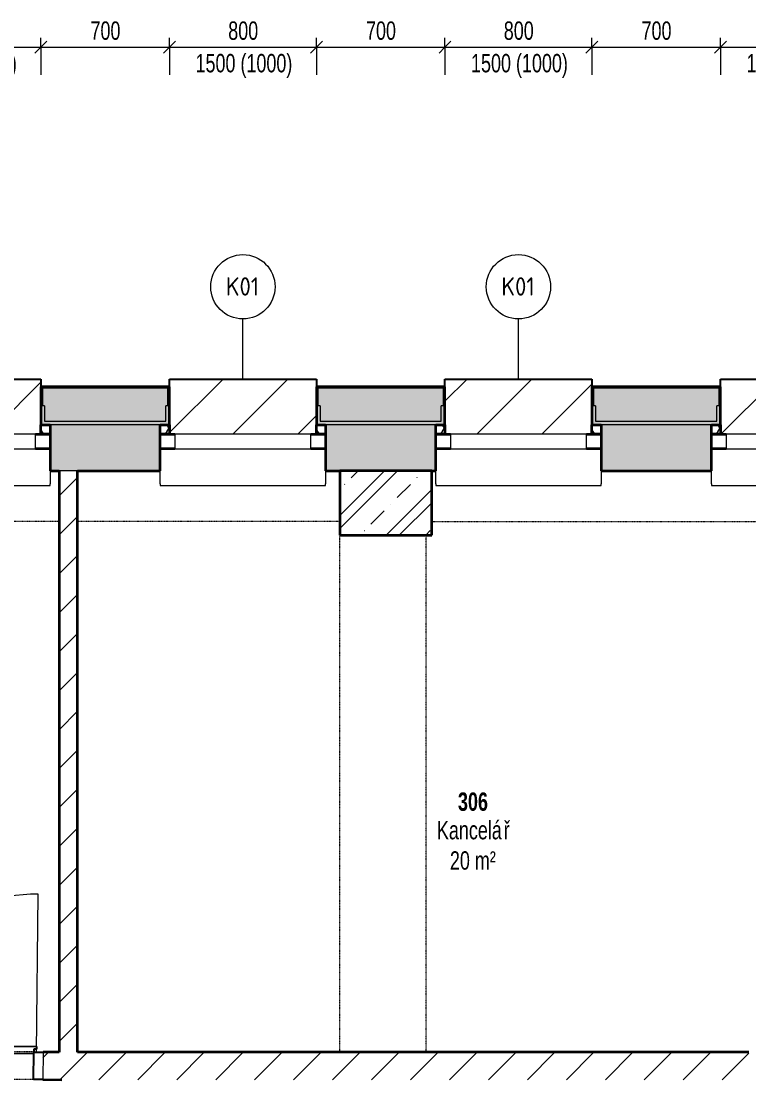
# Model space of a CAD drawing. Header units: millimetres. Extents: x -2854 to 232784, y -45352 to 20466.
# Drawn here: x 27044 to 31005, y -20900 to -15136 of the extents above; entities that cross this region are included whole.
import ezdxf

# ---------------------------------------------------------------- set-up
doc = ezdxf.new("R2010")
doc.units = ezdxf.units.MM
doc.linetypes.add('Dash dot dot', pattern=[5, 2, -1, 0, -1, 0, -1])
doc.linetypes.add('Čerchovaná se dvěma tečkami', pattern=[2.59, 1, -0.53, 0, -0.53, 0, -0.53])
for name, color, linetype, lineweight in [('A-ANNO-DIMS', 211, 'Continuous', 9), ('A-ANNO-DIMS-50', 211, 'Continuous', 9), ('A-AREA-IDEN', 2, 'Continuous', 9), ('A-DETL', 90, 'Continuous', 13), ('A-DOOR', 31, 'Continuous', 13), ('A-DOOR-FRAM', 31, 'Continuous', 25), ('A-GENM', 13, 'Continuous', 13), ('A-GLAZ', 151, 'Continuous', 13), ('A-WALL', 113, 'Continuous', 13), ('Q-SPCQ', 91, 'Continuous', 13), ('Q-SPCQ-IDEN', 132, 'Continuous', 9), ('S-COLS', 52, 'Continuous', 13)]:
    doc.layers.add(name, color=color, linetype=linetype, lineweight=lineweight)
doc.layers.add('A-WALL-PATT', color=111, linetype='Continuous')
doc.styles.add('Arial_1', font='arial.ttf', dxfattribs={"width": 0.7, "height": 100})
doc.styles.add('Arial_B', font='arialbd.ttf', dxfattribs={"width": 0.7, "height": 100})
doc.styles.add('ISOCPEUR', font='isocpeur.ttf', dxfattribs={"width": 0.9, "height": 100})
doc.dimstyles.new('Vnitřní_-_průhledné', dxfattribs={"dimscale": 304.8, "dimtxt": 102.02594, "dimasz": 0.213255, "dimexe": 0.164042, "dimexo": 0.0625, "dimgap": 0.032808, "dimtad": 1, "dimdec": 0, "dimrnd": 5, "dimzin": 0, "dimdsep": 46, "dimtxsty": 'Arial_1', "dimblk1": 'OBLIQUE', "dimblk2": 'OBLIQUE', "dimsah": 1, "dimcen": 0.09, "dimdle": 0.164042, "dimazin": 0, "dimtfac": 1, "dimtdec": 4, "dimtix": 1, "dimtmove": 0, "dimatfit": 3, "dimfxl": 0.492126, "dimfxlon": 1, "dimtvp": 1, "dimtolj": 1, "dimtzin": 0, "dimarcsym": 2})
pattern_1 = [(45, (0, 0), (-106.066, 106.066), [])]

# ---------------------------------------------------------------- blocks, each defined once
blk = doc.blocks.new('DVERE_1k_oblozka - DD03_01_800x1970_koupelna-1549524-2NP_NÁVRH A')
at = {"layer": 'A-DOOR'}
for p, q in [((-450, 77.9), (-400, 77.9)), ((-450, -72.1), (-450, 77.9)), ((-400, 77.9), (-400, -72.1)), ((400, 77.9), (450, 77.9)), ((400, -72.1), (400, 77.9)), ((450, 77.9), (450, -72.1)), ((-400, -72.1), (-450, -72.1)), ((-415, -72.1), (-415, -932.1)), ((305, -102.1), (-305, -102.1)), ((450, -72.1), (400, -72.1)), ((415, -102.1), (415, -72.1))]:
    blk.add_line(p, q, dxfattribs=at)
at = {"layer": 'A-DOOR', "linetype": 'Čerchovaná se dvěma tečkami'}
for p, q in [((-400, 77.9), (400, 77.9)), ((-400, -72.1), (400, -72.1))]:
    blk.add_line(p, q, dxfattribs=at)
at = {"layer": 'A-DOOR', "lineweight": 25}
for p, q in [((-415, -87.1), (-400, -87.1)), ((-415, -102.1), (-415, -87.1)), ((415, -102.1), (-415, -102.1)), ((-400, -62.1), (400, -62.1)), ((-400, -87.1), (-400, -72.1)), ((400, -72.1), (400, -87.1)), ((400, -87.1), (415, -87.1)), ((415, -87.1), (415, -102.1))]:
    blk.add_line(p, q, dxfattribs=at)
at = {"layer": 'A-DOOR'}
blk.add_arc((-415, -102.1), 830, 270, 0, dxfattribs=at)
at = {"layer": 'A-DOOR-FRAM'}
for p, q in [((-450, 77.9), (-400, 77.9)), ((-400, 77.9), (-400, -72.1)), ((400, -72.1), (400, 77.9)), ((450, 77.9), (400, 77.9)), ((-400, -72.1), (-450, -72.1)), ((400, -72.1), (450, -72.1))]:
    blk.add_line(p, q, dxfattribs=at)
blk = doc.blocks.new('OKNO_1k_nadsvetlik - OKNO_1k_nadsvetlik_900 x 1500-V7-2NP_NÁVRH A')
at = {"layer": 'A-GLAZ'}
h = blk.add_hatch(dxfattribs=at)
h.set_pattern_fill('FP_28', color=256, style=0, pattern_type=2)
h.set_pattern_definition([(180, (26751.146, -17459.705), (-75, -43.3), [50, -100]), (240, (26701.146, -17459.705), (-0.0011, -86.601905), [50, -100]), (120, (26701.146, -17459.705), (-74.9989, 43.301905), [50, -100])])
h.paths.add_polyline_path([(403.6, -75), (400, -75), (400, -125), (450, -125), (450, -75), (420, -75)])
h.paths.add_polyline_path([(-450, -75), (-450, -125), (-400, -125), (-400, -75), (-420, -75)])
at = {"layer": 'A-GLAZ', "lineweight": 35}
for p, q in [((-450, 5), (-370, 5)), ((370, 5), (450, 5)), ((-450, -75), (-400, -75)), ((-370, -75), (-450, -75)), ((-400, -75), (-400, -125)), ((450, -75), (370, -75)), ((400, -75), (450, -75)), ((400, -125), (400, -75))]:
    blk.add_line(p, q, dxfattribs=at)
at = {"layer": 'A-GLAZ'}
for p, q in [((370, 5), (-370, 5)), ((-370, 5), (-370, -75)), ((370, -75), (370, 5)), ((-370, -75), (370, -75))]:
    blk.add_line(p, q, dxfattribs=at)
blk = doc.blocks.new('parapet s nosem_vnitní - parapet s nosem_vnitní-1280334-2NP_NÁVRH A')
at = {"layer": 'A-GENM'}
for p, q in [((450, 200), (-450, 200)), ((-450, 200), (-450, 190)), ((-450, 120), (-450, 190)), ((450, 190), (450, 200)), ((450, 190), (450, 120))]:
    blk.add_line(p, q, dxfattribs=at)
blk = doc.blocks.new('parapet_ext - parapet_ext-V8-2NP_NÁVRH A')
at = {"layer": 'Q-SPCQ'}
h = blk.add_hatch(dxfattribs=at)
h.set_pattern_fill('FP_29', color=11, style=0, pattern_type=2)
h.set_pattern_definition([(225, (26751.15, -17384.7), (176.7767, -176.7767), [])])
h.paths.add_polyline_path([(400, 0), (-400, 0), (-400, -300), (400, -300), (400, -50)])
at = {"layer": 'Q-SPCQ', "color": 21, "lineweight": 25}
for p, q in [((-400, -300), (-400, -258)), ((400, -258), (400, -300)), ((400, -300), (-400, -300))]:
    blk.add_line(p, q, dxfattribs=at)
blk = doc.blocks.new('OKNO_1k_nadsvetlik - OKNO_1k_nadsvetlik_900 x 1500-V9-2NP_NÁVRH A')
at = {"layer": 'A-GLAZ'}
h = blk.add_hatch(dxfattribs=at)
h.set_pattern_fill('FP_30', color=256, style=0, pattern_type=2)
h.set_pattern_definition([(180, (28251.146, -17459.705), (-75, -43.3), [50, -100]), (240, (28201.146, -17459.705), (-0.0011, -86.601905), [50, -100]), (120, (28201.146, -17459.705), (-74.9989, 43.301905), [50, -100])])
h.paths.add_polyline_path([(-420, -75), (-450, -75), (-450, -125), (-400, -125), (-400, -75)])
h.paths.add_polyline_path([(420, -75), (400, -75), (400, -125), (450, -125), (450, -75)])
at = {"layer": 'A-GLAZ', "lineweight": 35}
for p, q in [((-450, 5), (-370, 5)), ((370, 5), (450, 5)), ((-450, -75), (-400, -75)), ((-370, -75), (-450, -75)), ((-400, -75), (-400, -125)), ((450, -75), (370, -75)), ((400, -75), (450, -75)), ((400, -125), (400, -75))]:
    blk.add_line(p, q, dxfattribs=at)
at = {"layer": 'A-GLAZ'}
for p, q in [((370, 5), (-370, 5)), ((-370, 5), (-370, -75)), ((370, -75), (370, 5)), ((-370, -75), (370, -75))]:
    blk.add_line(p, q, dxfattribs=at)
blk = doc.blocks.new('parapet_ext - parapet_ext-V10-2NP_NÁVRH A')
at = {"layer": 'Q-SPCQ'}
h = blk.add_hatch(dxfattribs=at)
h.set_pattern_fill('FP_31', color=11, style=0, pattern_type=2)
h.set_pattern_definition([(225, (28251.15, -17384.7), (176.7767, -176.7767), [])])
h.paths.add_polyline_path([(400, 0), (-400, 0), (-400, -300), (400, -300), (400, -50)])
at = {"layer": 'Q-SPCQ', "color": 21, "lineweight": 25}
for p, q in [((-400, -300), (-400, -258)), ((400, -258), (400, -300)), ((400, -300), (-400, -300))]:
    blk.add_line(p, q, dxfattribs=at)
blk = doc.blocks.new('OKNO_1k_nadsvetlik - OKNO_1k_nadsvetlik_900 x 1500-V11-2NP_NÁVRH A')
at = {"layer": 'A-GLAZ'}
h = blk.add_hatch(dxfattribs=at)
h.set_pattern_fill('FP_32', color=256, style=0, pattern_type=2)
h.set_pattern_definition([(180, (29751.146, -17459.705), (-75, -43.3), [50, -100]), (240, (29701.146, -17459.705), (-0.0011, -86.601905), [50, -100]), (120, (29701.146, -17459.705), (-74.9989, 43.301905), [50, -100])])
h.paths.add_polyline_path([(400, -75), (400, -125), (450, -125), (450, -75), (420, -75)])
h.paths.add_polyline_path([(-400, -75), (-450, -75), (-450, -125), (-400, -125)])
at = {"layer": 'A-GLAZ', "lineweight": 35}
for p, q in [((-450, 5), (-370, 5)), ((370, 5), (450, 5)), ((-450, -75), (-400, -75)), ((-370, -75), (-450, -75)), ((-400, -75), (-400, -125)), ((450, -75), (370, -75)), ((400, -75), (450, -75)), ((400, -125), (400, -75))]:
    blk.add_line(p, q, dxfattribs=at)
at = {"layer": 'A-GLAZ'}
for p, q in [((370, 5), (-370, 5)), ((-370, 5), (-370, -75)), ((370, -75), (370, 5)), ((-370, -75), (370, -75))]:
    blk.add_line(p, q, dxfattribs=at)
blk = doc.blocks.new('parapet_ext - parapet_ext-V12-2NP_NÁVRH A')
at = {"layer": 'Q-SPCQ'}
h = blk.add_hatch(dxfattribs=at)
h.set_pattern_fill('FP_33', color=11, style=0, pattern_type=2)
h.set_pattern_definition([(225, (29751.15, -17384.7), (176.7767, -176.7767), [])])
h.paths.add_polyline_path([(400, 0), (-400, 0), (-400, -300), (400, -300), (400, -50)])
at = {"layer": 'Q-SPCQ', "color": 21, "lineweight": 25}
for p, q in [((-400, -300), (-400, -258)), ((400, -258), (400, -300)), ((400, -300), (-400, -300))]:
    blk.add_line(p, q, dxfattribs=at)
blk = doc.blocks.new('OKNO_1k_nadsvetlik - OKNO_1k_nadsvetlik_900 x 1500-V15-2NP_NÁVRH A')
at = {"layer": 'A-GLAZ'}
h = blk.add_hatch(dxfattribs=at)
h.set_pattern_fill('FP_36', color=256, style=0, pattern_type=2)
h.set_pattern_definition([(180, (31251.146, -17459.705), (-75, -43.3), [50, -100]), (240, (31201.146, -17459.705), (-0.0011, -86.601905), [50, -100]), (120, (31201.146, -17459.705), (-74.9989, 43.301905), [50, -100])])
h.paths.add_polyline_path([(450, -75), (400, -75), (400, -125), (450, -125)])
h.paths.add_polyline_path([(-450, -75), (-450, -125), (-400, -125), (-400, -75), (-420, -75)])
at = {"layer": 'A-GLAZ', "lineweight": 35}
for p, q in [((-450, 5), (-370, 5)), ((370, 5), (450, 5)), ((-450, -75), (-400, -75)), ((-370, -75), (-450, -75)), ((-400, -75), (-400, -125)), ((450, -75), (370, -75)), ((400, -75), (450, -75)), ((400, -125), (400, -75))]:
    blk.add_line(p, q, dxfattribs=at)
at = {"layer": 'A-GLAZ'}
for p, q in [((370, 5), (-370, 5)), ((-370, 5), (-370, -75)), ((370, -75), (370, 5)), ((-370, -75), (370, -75))]:
    blk.add_line(p, q, dxfattribs=at)
blk = doc.blocks.new('parapet_ext - parapet_ext-V16-2NP_NÁVRH A')
at = {"layer": 'Q-SPCQ'}
h = blk.add_hatch(dxfattribs=at)
h.set_pattern_fill('FP_37', color=11, style=0, pattern_type=2)
h.set_pattern_definition([(225, (31251.15, -17384.7), (176.7767, -176.7767), [])])
h.paths.add_polyline_path([(400, 0), (-400, 0), (-400, -300), (400, -300), (400, -50)])
at = {"layer": 'Q-SPCQ', "color": 21, "lineweight": 25}
for p, q in [((-400, -300), (-400, -258)), ((400, -258), (400, -300)), ((400, -300), (-400, -300))]:
    blk.add_line(p, q, dxfattribs=at)
blk = doc.blocks.new('Betonový pravoúhlý sloup - 350 x 500mm-V100-2NP_NÁVRH A')
at = {"layer": 'S-COLS'}
h = blk.add_hatch(dxfattribs=at)
h.set_pattern_fill('FP_85', color=256, style=0, pattern_type=2)
h.set_pattern_definition([(315, (17759.7, 29028.95), (179.6051, 179.6051), []), (315, (17759.7, 28957.1), (179.6051, 179.6051), []), (315, (17759.7, 28813.43), (251.4472, 107.763), [101.6, -50.8, 1.676, -49.124])])
h.paths.add_polyline_path([(-175, -250), (175, -250), (175, 250), (-175, 250)])
at = {"layer": 'S-COLS', "lineweight": 35}
for p, q in [((175, 250), (-175, 250)), ((-175, 250), (-175, -250)), ((175, -250), (175, 250)), ((-175, -250), (175, -250))]:
    blk.add_line(p, q, dxfattribs=at)
blk = doc.blocks.new('DIMBLOCK24-2NP_NÁVRH A')
at = {"layer": 'A-ANNO-DIMS-50'}
for p, q in [((26351.1, -15277.5), (26351.1, -15227.5)), ((27151.1, -15277.5), (27151.1, -15227.5)), ((26351.1, -15277.5), (27151.1, -15277.5)), ((26351.1, -15277.5), (26351.1, -15427.5)), ((27151.1, -15277.5), (27151.1, -15427.5))]:
    blk.add_line(p, q, dxfattribs=at)
at = {"layer": 'A-ANNO-DIMS-50', "lineweight": 18}
for p, q in [((26351.1, -15277.5), (26383.6, -15245)), ((27151.1, -15277.5), (27183.6, -15245)), ((26351.1, -15277.5), (26318.6, -15310)), ((27151.1, -15277.5), (27118.6, -15310))]:
    blk.add_line(p, q, dxfattribs=at)
at = {"layer": 'A-ANNO-DIMS-50', "color": 0, "char_height": 100, "attachment_point": 1, "line_spacing_factor": 0.941778, "style": 'Arial_1'}
for s, insert, width in [('800', (26671.1, -15137.7), 192.123), ('1500 (1000)', (26492.9, -15314.7), 619.69)]:
    blk.add_mtext(s, dxfattribs=dict(at, insert=insert, width=width))
blk = doc.blocks.new('_Oblique')
at = {"color": 0, "linetype": 'ByBlock', "lineweight": -2}
blk.add_line((-0.5, -0.5), (0.5, 0.5), dxfattribs=at)
blk = doc.blocks.new('DIMBLOCK25-2NP_NÁVRH A')
at = {"layer": 'A-ANNO-DIMS-50'}
for p, q in [((27151.1, -15277.5), (27151.1, -15227.5)), ((27851.1, -15277.5), (27851.1, -15227.5)), ((27151.1, -15277.5), (27851.1, -15277.5)), ((27151.1, -15277.5), (27151.1, -15427.5)), ((27851.1, -15277.5), (27851.1, -15427.5))]:
    blk.add_line(p, q, dxfattribs=at)
at = {"layer": 'A-ANNO-DIMS-50', "lineweight": 18}
for p, q in [((27151.1, -15277.5), (27183.6, -15245)), ((27851.1, -15277.5), (27883.6, -15245)), ((27151.1, -15277.5), (27118.6, -15310)), ((27851.1, -15277.5), (27818.6, -15310))]:
    blk.add_line(p, q, dxfattribs=at)
at = {"layer": 'A-ANNO-DIMS-50', "color": 0, "insert": (27421.1, -15137.7), "char_height": 100, "width": 192.123, "attachment_point": 1, "line_spacing_factor": 0.941778, "style": 'Arial_1'}
blk.add_mtext('700', dxfattribs=at)
blk = doc.blocks.new('DIMBLOCK26-2NP_NÁVRH A')
at = {"layer": 'A-ANNO-DIMS-50'}
for p, q in [((27851.1, -15277.5), (27851.1, -15227.5)), ((28651.1, -15277.5), (28651.1, -15227.5)), ((27851.1, -15277.5), (28651.1, -15277.5)), ((27851.1, -15277.5), (27851.1, -15427.5)), ((28651.1, -15277.5), (28651.1, -15427.5))]:
    blk.add_line(p, q, dxfattribs=at)
at = {"layer": 'A-ANNO-DIMS-50', "lineweight": 18}
for p, q in [((27851.1, -15277.5), (27883.6, -15245)), ((28651.1, -15277.5), (28683.6, -15245)), ((27851.1, -15277.5), (27818.6, -15310)), ((28651.1, -15277.5), (28618.6, -15310))]:
    blk.add_line(p, q, dxfattribs=at)
at = {"layer": 'A-ANNO-DIMS-50', "color": 0, "char_height": 100, "attachment_point": 1, "line_spacing_factor": 0.941778, "style": 'Arial_1'}
for s, insert, width in [('800', (28171.1, -15137.7), 192.123), ('1500 (1000)', (27992.9, -15314.7), 619.69)]:
    blk.add_mtext(s, dxfattribs=dict(at, insert=insert, width=width))
blk = doc.blocks.new('DIMBLOCK27-2NP_NÁVRH A')
at = {"layer": 'A-ANNO-DIMS-50'}
for p, q in [((28651.1, -15277.5), (28651.1, -15227.5)), ((29351.1, -15277.5), (29351.1, -15227.5)), ((28651.1, -15277.5), (29351.1, -15277.5)), ((28651.1, -15277.5), (28651.1, -15427.5)), ((29351.1, -15277.5), (29351.1, -15427.5))]:
    blk.add_line(p, q, dxfattribs=at)
at = {"layer": 'A-ANNO-DIMS-50', "lineweight": 18}
for p, q in [((28651.1, -15277.5), (28683.6, -15245)), ((29351.1, -15277.5), (29383.6, -15245)), ((28651.1, -15277.5), (28618.6, -15310)), ((29351.1, -15277.5), (29318.6, -15310))]:
    blk.add_line(p, q, dxfattribs=at)
at = {"layer": 'A-ANNO-DIMS-50', "color": 0, "insert": (28921.1, -15137.7), "char_height": 100, "width": 192.123, "attachment_point": 1, "line_spacing_factor": 0.941778, "style": 'Arial_1'}
blk.add_mtext('700', dxfattribs=at)
blk = doc.blocks.new('DIMBLOCK28-2NP_NÁVRH A')
at = {"layer": 'A-ANNO-DIMS-50'}
for p, q in [((29351.1, -15277.5), (29351.1, -15227.5)), ((30151.1, -15277.5), (30151.1, -15227.5)), ((29351.1, -15277.5), (30151.1, -15277.5)), ((29351.1, -15277.5), (29351.1, -15427.5)), ((30151.1, -15277.5), (30151.1, -15427.5))]:
    blk.add_line(p, q, dxfattribs=at)
at = {"layer": 'A-ANNO-DIMS-50', "lineweight": 18}
for p, q in [((29351.1, -15277.5), (29383.6, -15245)), ((30151.1, -15277.5), (30183.6, -15245)), ((29351.1, -15277.5), (29318.6, -15310)), ((30151.1, -15277.5), (30118.6, -15310))]:
    blk.add_line(p, q, dxfattribs=at)
at = {"layer": 'A-ANNO-DIMS-50', "color": 0, "char_height": 100, "attachment_point": 1, "line_spacing_factor": 0.941778, "style": 'Arial_1'}
for s, insert, width in [('800', (29671.1, -15137.7), 192.123), ('1500 (1000)', (29492.9, -15314.7), 619.69)]:
    blk.add_mtext(s, dxfattribs=dict(at, insert=insert, width=width))
blk = doc.blocks.new('DIMBLOCK29-2NP_NÁVRH A')
at = {"layer": 'A-ANNO-DIMS-50'}
for p, q in [((30151.1, -15277.5), (30151.1, -15227.5)), ((30851.1, -15277.5), (30851.1, -15227.5)), ((30151.1, -15277.5), (30851.1, -15277.5)), ((30151.1, -15277.5), (30151.1, -15427.5)), ((30851.1, -15277.5), (30851.1, -15427.5))]:
    blk.add_line(p, q, dxfattribs=at)
at = {"layer": 'A-ANNO-DIMS-50', "lineweight": 18}
for p, q in [((30151.1, -15277.5), (30183.6, -15245)), ((30851.1, -15277.5), (30883.6, -15245)), ((30151.1, -15277.5), (30118.6, -15310)), ((30851.1, -15277.5), (30818.6, -15310))]:
    blk.add_line(p, q, dxfattribs=at)
at = {"layer": 'A-ANNO-DIMS-50', "color": 0, "insert": (30421.1, -15137.7), "char_height": 100, "width": 192.123, "attachment_point": 1, "line_spacing_factor": 0.941778, "style": 'Arial_1'}
blk.add_mtext('700', dxfattribs=at)
blk = doc.blocks.new('DIMBLOCK30-2NP_NÁVRH A')
at = {"layer": 'A-ANNO-DIMS-50'}
for p, q in [((30851.1, -15277.5), (30851.1, -15227.5)), ((31651.1, -15277.5), (31651.1, -15227.5)), ((30851.1, -15277.5), (31651.1, -15277.5)), ((30851.1, -15277.5), (30851.1, -15427.5)), ((31651.1, -15277.5), (31651.1, -15427.5))]:
    blk.add_line(p, q, dxfattribs=at)
at = {"layer": 'A-ANNO-DIMS-50', "lineweight": 18}
for p, q in [((30851.1, -15277.5), (30883.6, -15245)), ((31651.1, -15277.5), (31683.6, -15245)), ((30851.1, -15277.5), (30818.6, -15310)), ((31651.1, -15277.5), (31618.6, -15310))]:
    blk.add_line(p, q, dxfattribs=at)
at = {"layer": 'A-ANNO-DIMS-50', "color": 0, "char_height": 100, "attachment_point": 1, "line_spacing_factor": 0.941778, "style": 'Arial_1'}
for s, insert, width in [('800', (31171.1, -15137.7), 192.123), ('1500 (1000)', (30992.9, -15314.7), 619.69)]:
    blk.add_mtext(s, dxfattribs=dict(at, insert=insert, width=width))
blk = doc.blocks.new('Popiska speciální vybavení - Popiska okna_Bublina-1426311-2NP_NÁVRH A')
at = {"layer": 'Q-SPCQ-IDEN'}
blk.add_circle((0, 0), 3.5, dxfattribs=at)

msp = doc.modelspace()

# ---------------------------------------------------------------- hatches: boundary and pattern name
at = {"layer": 'A-WALL-PATT', "lineweight": 13}
h = msp.add_hatch(dxfattribs=at)
h.set_pattern_fill('FP_1', color=11, style=0, pattern_type=2)
h.set_pattern_definition([(45, (0, 0), (0, 353.552), []), (315, (0, 0), (353.552, 0), []), (270, (153.68, 9.56), (176.771, -176.771), [19.139, -334.416]), (270, (199.87, 9.56), (176.771, -176.771), [19.139, -334.416]), (0, (166.57, 23.1), (176.771, 176.771), [19.139, -334.416]), (0, (166.57, -23.1), (176.771, 176.771), [19.139, -334.416]), (45, (153.68, 9.56), (0, 353.552), [19.139, -230.861]), (45, (186.35, -23.1), (0, 353.552), [19.139, -230.861]), (315, (186.35, 23.1), (353.552, 0), [19.139, -230.861]), (315, (153.68, -9.56), (353.552, 0), [19.139, -230.861])])
h.paths.add_polyline_path([(41713.6, -17314.7), (41713.6, -17134.7), (40221.6, -17134.7), (40221.6, -17230.7), (40233.6, -17230.7), (40233.6, -17314.7), (41370.4, -17314.7)])
h.paths.add_polyline_path([(34932, -17314.7), (35365.2, -17314.7), (35365.2, -17230.7), (35377.2, -17230.7), (35377.2, -17134.7), (34693.2, -17134.7), (34693.2, -17230.7), (34705.2, -17230.7), (34705.2, -17314.7)])
h.paths.add_polyline_path([(36205.2, -17314.7), (36865.2, -17314.7), (36865.2, -17230.7), (36877.2, -17230.7), (36877.2, -17134.7), (36193.2, -17134.7), (36193.2, -17230.7), (36205.2, -17230.7)])
h.paths.add_polyline_path([(37705.2, -17314.7), (39393.6, -17314.7), (39393.6, -17230.7), (39405.6, -17230.7), (39405.6, -17134.7), (37693.2, -17134.7), (37693.2, -17230.7), (37705.2, -17230.7)])
h.paths.add_polyline_path([(27206, -17314.7), (27831.1, -17314.7), (27831.1, -17230.7), (27843.1, -17230.7), (27843.1, -17134.7), (27159.1, -17134.7), (27159.1, -17230.7), (27171.1, -17230.7), (27171.1, -17314.7)])
h.paths.add_polyline_path([(28671.1, -17314.7), (29331.1, -17314.7), (29331.1, -17230.7), (29343.1, -17230.7), (29343.1, -17134.7), (28659.1, -17134.7), (28659.1, -17230.7), (28671.1, -17230.7)])
h.paths.add_polyline_path([(26331.1, -17314.7), (26331.1, -17230.7), (26343.1, -17230.7), (26343.1, -17134.7), (25659.1, -17134.7), (25659.1, -17230.7), (25671.1, -17230.7), (25671.1, -17314.7), (25918.3, -17314.7)])
h.paths.add_polyline_path([(30171.1, -17314.7), (30831.1, -17314.7), (30831.1, -17230.7), (30843.1, -17230.7), (30843.1, -17134.7), (30159.1, -17134.7), (30159.1, -17230.7), (30171.1, -17230.7)])
h.paths.add_polyline_path([(24831.1, -17314.7), (24831.1, -17230.7), (24843.1, -17230.7), (24843.1, -17134.7), (24433.3, -17134.7), (24433.3, -17230.7), (24445.3, -17230.7), (24445.3, -17314.7), (24630.7, -17314.7)])
h.paths.add_polyline_path([(31671.1, -17314.7), (32351.1, -17314.7), (32351.1, -17230.7), (32363.1, -17230.7), (32363.1, -17134.7), (31659.1, -17134.7), (31659.1, -17230.7), (31671.1, -17230.7)])
h.paths.add_polyline_path([(23660.3, -17314.7), (23805.3, -17314.7), (23805.3, -17230.7), (23817.3, -17230.7), (23817.3, -17134.7), (23660.3, -17134.7)])
h.paths.add_polyline_path([(33191.1, -17314.7), (33865.2, -17314.7), (33865.2, -17230.7), (33877.2, -17230.7), (33877.2, -17134.7), (33179.1, -17134.7), (33179.1, -17230.7), (33191.1, -17230.7)])
at = {"layer": 'A-WALL-PATT'}
h = msp.add_hatch(color=11, dxfattribs=at)
h.paths.add_polyline_path([(41721.6, -17334.7), (41721.6, -17314.7), (40233.6, -17314.7), (40233.6, -17230.7), (40213.6, -17230.7), (40213.6, -17334.7), (41718.6, -17334.7)])
h.paths.add_polyline_path([(33179.1, -17334.7), (33885.2, -17334.7), (33885.2, -17230.7), (33865.2, -17230.7), (33865.2, -17314.7), (33191.1, -17314.7), (33191.1, -17230.7), (33171.1, -17230.7), (33171.1, -17334.7), (33174.1, -17334.7)])
h.paths.add_polyline_path([(34735.2, -17334.7), (35385.2, -17334.7), (35385.2, -17230.7), (35365.2, -17230.7), (35365.2, -17314.7), (34705.2, -17314.7), (34705.2, -17230.7), (34685.2, -17230.7), (34685.2, -17334.7), (34705.2, -17334.7)])
h.paths.add_polyline_path([(39413.6, -17334.7), (39413.6, -17230.7), (39393.6, -17230.7), (39393.6, -17314.7), (37705.2, -17314.7), (37705.2, -17230.7), (37685.2, -17230.7), (37685.2, -17334.7), (39410.6, -17334.7)])
h.paths.add_polyline_path([(36205.2, -17334.7), (36885.2, -17334.7), (36885.2, -17230.7), (36865.2, -17230.7), (36865.2, -17314.7), (36205.2, -17314.7), (36205.2, -17230.7), (36185.2, -17230.7), (36185.2, -17334.7), (36193.2, -17334.7)])
h.paths.add_polyline_path([(27201.1, -17334.7), (27851.1, -17334.7), (27851.1, -17230.7), (27831.1, -17230.7), (27831.1, -17314.7), (27171.1, -17314.7), (27171.1, -17230.7), (27151.1, -17230.7), (27151.1, -17334.7), (27171.1, -17334.7)])
h.paths.add_polyline_path([(26347.6, -17334.7), (26351.1, -17334.7), (26351.1, -17230.7), (26331.1, -17230.7), (26331.1, -17314.7), (25671.1, -17314.7), (25671.1, -17230.7), (25651.1, -17230.7), (25651.1, -17334.7), (26343.1, -17334.7)])
h.paths.add_polyline_path([(28701.1, -17334.7), (29351.1, -17334.7), (29351.1, -17230.7), (29331.1, -17230.7), (29331.1, -17314.7), (28671.1, -17314.7), (28671.1, -17230.7), (28651.1, -17230.7), (28651.1, -17334.7), (28671.1, -17334.7)])
h.paths.add_polyline_path([(24851.1, -17334.7), (24851.1, -17230.7), (24831.1, -17230.7), (24831.1, -17314.7), (24445.3, -17314.7), (24445.3, -17230.7), (24425.3, -17230.7), (24425.3, -17334.7), (24848.1, -17334.7)])
h.paths.add_polyline_path([(30201.1, -17334.7), (30851.1, -17334.7), (30851.1, -17230.7), (30831.1, -17230.7), (30831.1, -17314.7), (30171.1, -17314.7), (30171.1, -17230.7), (30151.1, -17230.7), (30151.1, -17334.7), (30171.1, -17334.7)])
h.paths.add_polyline_path([(23825.3, -17334.7), (23825.3, -17230.7), (23805.3, -17230.7), (23805.3, -17314.7), (23660.3, -17314.7), (23660.3, -17334.7), (23822.3, -17334.7)])
h.paths.add_polyline_path([(31701.1, -17334.7), (32371.1, -17334.7), (32371.1, -17230.7), (32351.1, -17230.7), (32351.1, -17314.7), (31671.1, -17314.7), (31671.1, -17230.7), (31651.1, -17230.7), (31651.1, -17334.7), (31671.1, -17334.7)])
at = {"layer": 'A-WALL-PATT', "lineweight": 13}
h = msp.add_hatch(dxfattribs=at)
h.set_pattern_fill('FP_4', color=256, angle=-135, style=0, pattern_type=2)
h.set_pattern_definition([(225, (32415.1, -17334.7), (143.684, -143.684), []), (180, (32186.15, -17402.01), (-143.684, -143.684), [25.4, -261.968]), (225, (32160.75, -17402), (143.684, -143.684), [25.4, -177.8]), (270, (32142.79, -17419.97), (143.684, -143.684), [25.4, -261.968]), (315, (32142.79, -17445.37), (143.684, 143.684), [25.4, -177.8]), (180, (32186.15, -17463.33), (-143.684, -143.684), [25.4, -261.968]), (225, (32204.1, -17445.37), (143.684, -143.684), [25.4, -177.8]), (270, (32204.11, -17419.97), (143.684, -143.684), [25.4, -261.968]), (315, (32186.15, -17402), (143.684, 143.684), [25.4, -177.8]), (225, (32119.57, -17486.55), (143.684, -143.684), [50.8, -152.4])])
h.paths.add_polyline_path([(34932, -17584.7), (35335.2, -17584.7), (35335.2, -17334.7), (34735.2, -17334.7), (34735.2, -17584.7), (34758.1, -17584.7)])
h.paths.add_polyline_path([(29279, -17584.7), (29301.1, -17584.7), (29301.1, -17334.7), (28701.1, -17334.7), (28701.1, -17584.7), (29218.8, -17584.7)])
h.paths.add_polyline_path([(30210.6, -17584.7), (30801.1, -17584.7), (30801.1, -17334.7), (30201.1, -17334.7), (30201.1, -17584.7)])
h.paths.add_polyline_path([(41513.6, -17584.7), (41513.6, -17334.7), (40263.6, -17334.7), (40263.6, -17584.7), (41370.4, -17584.7)])
h.paths.add_polyline_path([(31701.1, -17584.7), (32321.1, -17584.7), (32321.1, -17334.7), (31701.1, -17334.7), (31701.1, -17404.7)])
h.paths.add_polyline_path([(39363.6, -17584.7), (39363.6, -17334.7), (37735.2, -17334.7), (37735.2, -17584.7), (39224.3, -17584.7)])
h.paths.add_polyline_path([(33221.1, -17584.7), (33835.2, -17584.7), (33835.2, -17334.7), (33221.1, -17334.7)])
h.paths.add_polyline_path([(36648.9, -17584.7), (36835.2, -17584.7), (36835.2, -17334.7), (36235.2, -17334.7), (36235.2, -17584.7)])
h.paths.add_polyline_path([(27201.1, -17584.7), (27801.1, -17584.7), (27801.1, -17334.7), (27201.1, -17334.7), (27201.1, -17404.7)])
h.paths.add_polyline_path([(24630.7, -17584.7), (24801.1, -17584.7), (24801.1, -17334.7), (24475.3, -17334.7), (24475.3, -17584.7)])
h.paths.add_polyline_path([(23491.1, -17584.7), (23575.3, -17584.7), (23575.3, -17334.7), (23460.3, -17334.7), (23460.3, -17584.7)])
h.paths.add_polyline_path([(25918.3, -17584.7), (26301.1, -17584.7), (26301.1, -17334.7), (25701.1, -17334.7), (25701.1, -17584.7)])
h = msp.add_hatch(dxfattribs=at)
h.set_pattern_fill('FP_5', color=256, style=0, pattern_type=2)
h.set_pattern_definition(pattern_1)
h.paths.add_polyline_path([(27265.9, -20749.7), (27351.4, -20749.7), (27351.4, -17584.7), (27251.4, -17584.7), (27251.4, -20749.6)])
h = msp.add_hatch(dxfattribs=at)
h.set_pattern_fill('FP_5', color=256, style=0, pattern_type=2)
h.set_pattern_definition(pattern_1)
h.paths.add_polyline_path([(27265.2, -20899.7), (27265.9, -20749.7), (27162.9, -20748.7), (27161.4, -20898.7), (27162.9, -20898.7)])
h.paths.add_polyline_path([(26261.5, -20890.1), (26262.9, -20740.1), (23201.6, -20710.7), (23200.2, -20860.7), (24630.7, -20874.4)])
h = msp.add_hatch(dxfattribs=at)
h.set_pattern_fill('FP_5', color=256, style=0, pattern_type=2)
h.set_pattern_definition(pattern_1)
h.paths.add_polyline_path([(33735.2, -20899.7), (33735.2, -20749.7), (31905.2, -20749.7), (31905.2, -20899.7)])
h.paths.add_polyline_path([(31005.2, -20899.7), (31005.2, -20749.7), (27265.9, -20749.7), (27265.2, -20899.7), (28064.5, -20899.7)])

# ---------------------------------------------------------------- linework, layer by layer
at = {"layer": 'A-DETL', "linetype": 'Dash dot dot'}
for p, q in [((27251.4, -17859.7), (23591.1, -17859.7)), ((28779, -17859.7), (27351.4, -17859.7)), ((28779, -20749.7), (28779, -17859.7)), ((29279, -17859.7), (33735.2, -17859.7)), ((29248.8, -20749.7), (29248.8, -17934.7))]:
    msp.add_line(p, q, dxfattribs=at)
at = {"layer": 'A-WALL', "color": 1, "lineweight": 35}
for p, q in [((27851.1, -17126.7), (27151.1, -17126.7)), ((27151.1, -17126.7), (27151.1, -17334.7)), ((27851.1, -17334.7), (27851.1, -17126.7)), ((29351.1, -17126.7), (28651.1, -17126.7)), ((28651.1, -17126.7), (28651.1, -17334.7)), ((29351.1, -17334.7), (29351.1, -17126.7)), ((30851.1, -17126.7), (30151.1, -17126.7)), ((30151.1, -17126.7), (30151.1, -17334.7)), ((30851.1, -17334.7), (30851.1, -17126.7)), ((27151.1, -17334.7), (27201.1, -17334.7)), ((27801.1, -17334.7), (27851.1, -17334.7)), ((28651.1, -17334.7), (28701.1, -17334.7)), ((29301.1, -17334.7), (29351.1, -17334.7)), ((30151.1, -17334.7), (30201.1, -17334.7)), ((30801.1, -17334.7), (30851.1, -17334.7))]:
    msp.add_line(p, q, dxfattribs=at)
at = {"layer": 'A-WALL', "color": 10}
for p, q in [((27848.1, -17129.7), (27154.1, -17129.7)), ((27154.1, -17129.7), (27154.1, -17230.7)), ((27843.1, -17134.7), (27159.1, -17134.7)), ((27159.1, -17134.7), (27159.1, -17230.7)), ((27843.1, -17230.7), (27843.1, -17134.7)), ((27848.1, -17230.7), (27848.1, -17129.7)), ((29348.1, -17129.7), (28654.1, -17129.7)), ((28654.1, -17129.7), (28654.1, -17230.7)), ((29343.1, -17134.7), (28659.1, -17134.7)), ((28659.1, -17134.7), (28659.1, -17230.7)), ((29343.1, -17230.7), (29343.1, -17134.7)), ((29348.1, -17230.7), (29348.1, -17129.7)), ((30848.1, -17129.7), (30154.1, -17129.7)), ((30154.1, -17129.7), (30154.1, -17230.7)), ((30843.1, -17134.7), (30159.1, -17134.7)), ((30159.1, -17134.7), (30159.1, -17230.7)), ((30843.1, -17230.7), (30843.1, -17134.7)), ((30848.1, -17230.7), (30848.1, -17129.7)), ((27171.1, -17230.7), (27151.1, -17230.7)), ((27171.1, -17230.7), (27171.1, -17314.7)), ((27851.1, -17230.7), (27831.1, -17230.7)), ((27831.1, -17314.7), (27831.1, -17230.7)), ((28671.1, -17230.7), (28651.1, -17230.7)), ((28671.1, -17230.7), (28671.1, -17314.7)), ((29351.1, -17230.7), (29331.1, -17230.7)), ((29331.1, -17314.7), (29331.1, -17230.7)), ((30171.1, -17230.7), (30151.1, -17230.7)), ((30171.1, -17230.7), (30171.1, -17314.7)), ((30851.1, -17230.7), (30831.1, -17230.7)), ((30831.1, -17314.7), (30831.1, -17230.7)), ((27171.1, -17314.7), (27831.1, -17314.7)), ((28671.1, -17314.7), (29331.1, -17314.7)), ((30171.1, -17314.7), (30831.1, -17314.7))]:
    msp.add_line(p, q, dxfattribs=at)
at = {"layer": 'A-WALL', "lineweight": 35}
for p, q in [((27201.1, -17334.7), (27201.1, -17584.7)), ((27801.1, -17584.7), (27801.1, -17334.7)), ((28701.1, -17334.7), (28701.1, -17584.7)), ((29301.1, -17584.7), (29301.1, -17334.7)), ((30201.1, -17334.7), (30201.1, -17584.7)), ((30801.1, -17584.7), (30801.1, -17334.7)), ((27201.1, -17584.7), (27251.4, -17584.7)), ((27251.4, -17584.7), (27251.4, -20749.6)), ((27351.4, -17584.7), (27801.1, -17584.7)), ((27351.4, -20749.7), (27351.4, -17584.7)), ((28701.1, -17584.7), (28779, -17584.7)), ((29279, -17584.7), (29301.1, -17584.7)), ((30201.1, -17584.7), (30801.1, -17584.7)), ((27251.4, -20749.6), (27162.9, -20748.7)), ((31005.2, -20749.7), (27351.4, -20749.7)), ((27161.4, -20898.7), (27265.2, -20899.7))]:
    msp.add_line(p, q, dxfattribs=at)
at = {"layer": 'A-WALL'}
for p, q in [((27801.1, -17334.7), (27201.1, -17334.7)), ((29301.1, -17334.7), (28701.1, -17334.7)), ((30801.1, -17334.7), (30201.1, -17334.7)), ((27351.4, -17584.7), (27251.4, -17584.7))]:
    msp.add_line(p, q, dxfattribs=at)
at = {"layer": 'Q-SPCQ-IDEN'}
for p, q in [((28251.1, -17084.7), (28251.1, -16757)), ((29751.1, -17084.7), (29751.1, -16757))]:
    msp.add_line(p, q, dxfattribs=at)

# ---------------------------------------------------------------- block references
at = {"layer": 'A-DOOR', "rotation": 179.4498725781653}
msp.add_blockref('DVERE_1k_oblozka - DD03_01_800x1970_koupelna-1549524-2NP_NÁVRH A', (26712.2, -20816.5), dxfattribs=at)
at = {"layer": 'A-GENM', "rotation": 180}
for p in [(26751.1, -17464.7), (28251.1, -17464.7), (29751.1, -17464.7), (31251.1, -17464.7)]:
    msp.add_blockref('parapet s nosem_vnitní - parapet s nosem_vnitní-1280334-2NP_NÁVRH A', p, dxfattribs=at)
at = {"layer": 'A-GLAZ', "rotation": 180}
for name, p in [('OKNO_1k_nadsvetlik - OKNO_1k_nadsvetlik_900 x 1500-V7-2NP_NÁVRH A', (26751.1, -17459.7)), ('OKNO_1k_nadsvetlik - OKNO_1k_nadsvetlik_900 x 1500-V9-2NP_NÁVRH A', (28251.1, -17459.7)), ('OKNO_1k_nadsvetlik - OKNO_1k_nadsvetlik_900 x 1500-V11-2NP_NÁVRH A', (29751.1, -17459.7)), ('OKNO_1k_nadsvetlik - OKNO_1k_nadsvetlik_900 x 1500-V15-2NP_NÁVRH A', (31251.1, -17459.7))]:
    msp.add_blockref(name, p, dxfattribs=at)
at = {"layer": 'Q-SPCQ', "color": 21, "lineweight": 25, "rotation": 180}
for name, p in [('parapet_ext - parapet_ext-V8-2NP_NÁVRH A', (26751.1, -17384.7)), ('parapet_ext - parapet_ext-V10-2NP_NÁVRH A', (28251.1, -17384.7)), ('parapet_ext - parapet_ext-V12-2NP_NÁVRH A', (29751.1, -17384.7)), ('parapet_ext - parapet_ext-V16-2NP_NÁVRH A', (31251.1, -17384.7))]:
    msp.add_blockref(name, p, dxfattribs=at)
at = {"layer": 'Q-SPCQ-IDEN', "xscale": 49.99999999999998, "yscale": 49.99999999999998, "zscale": 49.99999999999998}
for p in [(28251.1, -16582), (29751.1, -16582)]:
    msp.add_blockref('Popiska speciální vybavení - Popiska okna_Bublina-1426311-2NP_NÁVRH A', p, dxfattribs=at)
at = {"layer": 'S-COLS', "rotation": 89.9999999999999}
msp.add_blockref('Betonový pravoúhlý sloup - 350 x 500mm-V100-2NP_NÁVRH A', (29029, -17759.7), dxfattribs=at)

# ---------------------------------------------------------------- texts
at = {"layer": 'A-AREA-IDEN', "lineweight": 18, "char_height": 100, "attachment_point": 1}
for s, insert, width, style in [('306', (29421.8, -19335.2), 202.025, 'Arial_B'), ('Kancelá', (29307.2, -19490.4), 440.527, 'Arial_1'), ('\\fArial|b0|i0|c238|p34|;\\W.7;ř', (29670.7, -19490.4), 39.283, 'Arial_1'), ('20 m²', (29377.9, -19655.5), 308.65, 'Arial_1')]:
    msp.add_mtext(s, dxfattribs=dict(at, insert=insert, width=width, style=style))
at = {"layer": 'Q-SPCQ-IDEN', "char_height": 100, "width": 223.671, "attachment_point": 1, "style": 'ISOCPEUR'}
for insert in [(28158.1, -16530.5), (29658.1, -16530.5)]:
    msp.add_mtext('K01', dxfattribs=dict(at, insert=insert))

# ---------------------------------------------------------------- dimensions: what is measured, and where the dimension line sits
at = {"layer": 'A-ANNO-DIMS'}
for base, p1, p2, picture, middle in [((27151.1, -15277.5), (26351.1, -15427.5), (27151.1, -15427.5), 'DIMBLOCK24-2NP_NÁVRH A', (26751.1, -15277.5)), ((28651.1, -15277.5), (27851.1, -15427.5), (28651.1, -15427.5), 'DIMBLOCK26-2NP_NÁVRH A', (28251.1, -15277.5)), ((30151.1, -15277.5), (29351.1, -15427.5), (30151.1, -15427.5), 'DIMBLOCK28-2NP_NÁVRH A', (29751.1, -15277.5)), ((31651.1, -15277.5), (30851.1, -15427.5), (31651.1, -15427.5), 'DIMBLOCK30-2NP_NÁVRH A', (31251.1, -15277.5))]:
    dim = msp.add_linear_dim(base=base, p1=p1, p2=p2, text='<>\\X1500 (1000)', dimstyle='Vnitřní_-_průhledné', override={"dimpost": '<>', "dimfxl": 800}, dxfattribs=at)
    dim.commit()
    dim.dimension.update_dxf_attribs({"geometry": picture, "text_midpoint": middle})
for base, p1, p2, picture, middle in [((27851.1, -15277.5), (27151.1, -15427.5), (27851.1, -15427.5), 'DIMBLOCK25-2NP_NÁVRH A', (27501.1, -15216.5)), ((29351.1, -15277.5), (28651.1, -15427.5), (29351.1, -15427.5), 'DIMBLOCK27-2NP_NÁVRH A', (29001.1, -15216.5)), ((30851.1, -15277.5), (30151.1, -15427.5), (30851.1, -15427.5), 'DIMBLOCK29-2NP_NÁVRH A', (30501.1, -15216.5))]:
    dim = msp.add_linear_dim(base=base, p1=p1, p2=p2, dimstyle='Vnitřní_-_průhledné', override={"dimpost": '<>', "dimfxl": 700}, dxfattribs=at)
    dim.commit()
    dim.dimension.update_dxf_attribs({"geometry": picture, "text_midpoint": middle})

doc.saveas('drawing.dxf')
